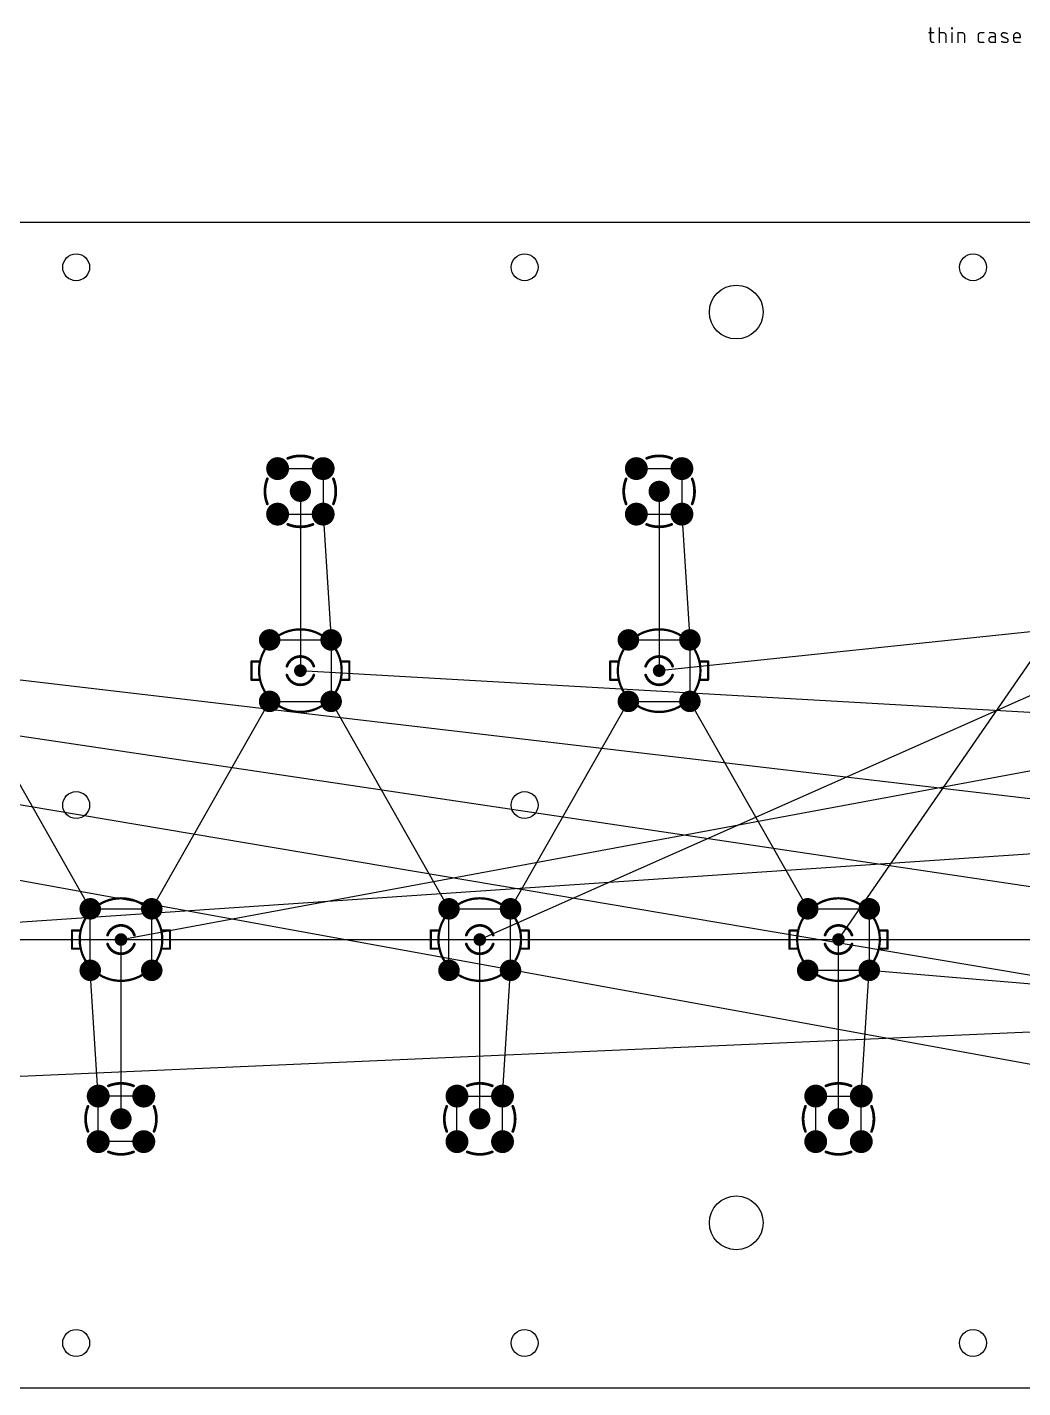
# Model space of a CAD drawing. Extents: x -180 to 275, y -75 to 92.
# Drawn here: x -20.5 to 90.5, y -60 to 91.8 of the extents above; entities that cross this region are included whole.
import ezdxf

# ---------------------------------------------------------------- set-up
doc = ezdxf.new("R2010")
doc.units = 0
for name, color, linetype in [('17', 110, 'CONTINUOUS'), ('19', 53, 'CONTINUOUS'), ('20', 31, 'CONTINUOUS'), ('21', 253, 'CONTINUOUS'), ('23', 53, 'CONTINUOUS'), ('51', 253, 'CONTINUOUS')]:
    doc.layers.add(name, color=color, linetype=linetype)

# ---------------------------------------------------------------- blocks, each defined once
blk = doc.blocks.new('ROUNDP')
at = {"const_width": 0.5}
blk.add_lwpolyline([(0, -0.25, 1), (0, 0.25, 1), (0, -0.25)], format="xyb", dxfattribs=at)

msp = doc.modelspace()

# ---------------------------------------------------------------- linework, layer by layer
at = {"layer": '19'}
for p, q in [((7.46, 42.54), (12.54, 42.54)), ((12.54, 42.54), (12.54, 37.46)), ((47.46, 42.54), (52.54, 42.54)), ((52.54, 42.54), (52.54, 37.46)), ((10, 40), (10, 20)), ((50, 40), (50, 20)), ((7.46, 37.46), (12.54, 37.46)), ((12.54, 37.46), (13.43, 23.43)), ((47.46, 37.46), (52.54, 37.46)), ((52.54, 37.46), (53.43, 23.43)), ((70, -10), (97.5701, 30)), ((50, 20), (97.5701, 25)), ((6.57, 23.43), (13.43, 23.43)), ((13.43, 23.43), (13.43, 16.57)), ((46.57, 23.43), (53.43, 23.43)), ((53.43, 23.43), (53.43, 16.57)), ((-150, 20), (97.5701, -25)), ((-110, 20), (97.5701, -15)), ((-70, 20), (97.5701, -5)), ((-30, 20), (97.5701, 5)), ((10, 20), (97.5701, 15)), ((30, -10), (97.5701, 20)), ((-26.57, 16.57), (-13.43, -6.57)), ((-6.57, -6.57), (6.57, 16.57)), ((6.57, 16.57), (13.43, 16.57)), ((13.43, 16.57), (26.57, -6.57)), ((33.43, -6.57), (46.57, 16.57)), ((46.57, 16.57), (53.43, 16.57)), ((53.43, 16.57), (66.57, -6.57)), ((-10, -10), (97.5701, 10)), ((-50, -10), (97.5701, 0)), ((-13.43, -6.57), (-6.57, -6.57)), ((-13.43, -13.43), (-13.43, -6.57)), ((-6.57, -13.43), (-6.57, -6.57)), ((26.57, -6.57), (33.43, -6.57)), ((26.57, -13.43), (26.57, -6.57)), ((33.43, -13.43), (33.43, -6.57)), ((66.57, -6.57), (73.43, -6.57)), ((73.43, -6.57), (73.43, -13.43)), ((-90, -10), (97.5701, -10)), ((-10, -30), (-10, -10)), ((30, -30), (30, -10)), ((70, -30), (70, -10)), ((-12.54, -27.46), (-13.43, -13.43)), ((32.54, -27.46), (33.43, -13.43)), ((66.57, -13.43), (73.43, -13.43)), ((72.54, -27.46), (73.43, -13.43)), ((73.43, -13.43), (92.4299, -15)), ((-130, -30), (97.5701, -20)), ((-12.54, -32.54), (-12.54, -27.46)), ((-7.46, -27.46), (-12.54, -27.46)), ((27.46, -27.46), (32.54, -27.46)), ((27.46, -32.54), (27.46, -27.46)), ((32.54, -32.54), (32.54, -27.46)), ((67.46, -27.46), (72.54, -27.46)), ((67.46, -32.54), (67.46, -27.46)), ((72.54, -32.54), (72.54, -27.46)), ((-7.46, -32.54), (-12.54, -32.54))]:
    msp.add_line(p, q, dxfattribs=at)
at = {"layer": '20'}
for p, q in [((275, 70), (-180, 70)), ((-180, -60), (275, -60))]:
    msp.add_line(p, q, dxfattribs=at)
for centre, radius in [((-15, 65), 1.5), ((35, 65), 1.5), ((85, 65), 1.5), ((58.6, 60), 3), ((-15, 5), 1.5), ((35, 5), 1.5), ((58.6, -41.6), 3), ((-15, -55), 1.5), ((35, -55), 1.5), ((85, -55), 1.5)]:
    msp.add_circle(centre, radius, dxfattribs=at)
at = {"layer": '21'}
for points, const_width in [([(80.0762, 91.1599), (80.6181, 91.1599)], 0.1524), ([(80.2568, 91.7018), (80.2568, 90.3471)], 0.1524), ([(81.248, 90.0762), (81.248, 91.7018)], 0.1524), ([(81.248, 91.1599), (81.6996, 91.1599)], 0.1524), ([(82.6062, 91.6115), (82.6062, 91.7018)], 0.1524), ([(82.6062, 91.7018), (82.6965, 91.7018)], 0.1524), ([(82.6965, 91.6115), (82.6062, 91.6115)], 0.1524), ([(82.6513, 90.0762), (82.6513, 91.1599)], 0.1524), ([(82.6965, 91.7018), (82.6965, 91.6115)], 0.1524), ([(83.3322, 90.0762), (83.3322, 91.1599)], 0.1524), ([(83.3322, 91.1599), (83.7837, 91.1599)], 0.1524), ([(85.8453, 91.1599), (86.2066, 91.1599)], 0.1524), ([(87.2153, 91.1599), (86.854, 91.1599)], 0.1524), ([(80.5278, 90.0762), (80.6181, 90.0762)], 0.1524), ([(81.9705, 90.889), (81.9705, 90.0762)], 0.1524), ([(84.0547, 90.889), (84.0547, 90.0762)], 0.1524), ([(85.5744, 90.3471), (85.5744, 90.889)], 0.1524), ([(86.2066, 90.0762), (85.8453, 90.0762)], 0.1524), ([(87.4862, 90.7084), (87.0798, 90.7084)], 0.1524), ([(87.0798, 90.0762), (87.4862, 90.0762)], 0.1524), ([(87.4862, 90.0762), (87.4862, 90.889)], 0.1524), ([(88.7649, 90.5278), (88.3133, 90.7084)], 0.1524), ([(89.5326, 90.3471), (89.5326, 90.7987)], 0.1524), ([(90.255, 90.6181), (89.5326, 90.6181)], 0.1524), ([(90.255, 90.0762), (89.8035, 90.0762)], 0.1524), ([(90.255, 90.7987), (90.255, 90.6181)], 0.1524), ([(5.428, 21.016), (4.539, 21.016)], 0.254), ([(4.539, 21.016), (4.539, 18.984)], 0.254), ([(15.461, 21.016), (14.572, 21.016)], 0.254), ([(15.461, 18.984), (15.461, 21.016)], 0.254), ([(45.428, 21.016), (44.539, 21.016)], 0.254), ([(44.539, 21.016), (44.539, 18.984)], 0.254), ([(55.461, 21.016), (54.572, 21.016)], 0.254), ([(55.461, 18.984), (55.461, 21.016)], 0.254), ([(4.539, 18.984), (5.428, 18.984)], 0.254), ([(14.572, 18.984), (15.461, 18.984)], 0.254), ([(44.539, 18.984), (45.428, 18.984)], 0.254), ([(54.572, 18.984), (55.461, 18.984)], 0.254), ([(-14.572, -8.984), (-15.461, -8.984)], 0.254), ([(-15.461, -8.984), (-15.461, -11.016)], 0.254), ([(-4.539, -8.984), (-5.428, -8.984)], 0.254), ([(-4.539, -11.016), (-4.539, -8.984)], 0.254), ([(25.428, -8.984), (24.539, -8.984)], 0.254), ([(24.539, -8.984), (24.539, -11.016)], 0.254), ([(35.461, -8.984), (34.572, -8.984)], 0.254), ([(35.461, -11.016), (35.461, -8.984)], 0.254), ([(65.428, -8.984), (64.539, -8.984)], 0.254), ([(64.539, -8.984), (64.539, -11.016)], 0.254), ([(75.461, -8.984), (74.572, -8.984)], 0.254), ([(75.461, -11.016), (75.461, -8.984)], 0.254), ([(-15.461, -11.016), (-14.572, -11.016)], 0.254), ([(-5.428, -11.016), (-4.539, -11.016)], 0.254), ([(24.539, -11.016), (25.428, -11.016)], 0.254), ([(34.572, -11.016), (35.461, -11.016)], 0.254), ([(64.539, -11.016), (65.428, -11.016)], 0.254), ([(74.572, -11.016), (75.461, -11.016)], 0.254)]:
    msp.add_lwpolyline(points, dxfattribs=dict(at, const_width=const_width))
for points, const_width in [([(80.0762, 91.198, 1), (80.0762, 91.1218)], 0.0762), ([(80.2949, 91.7018, 1), (80.2187, 91.7018)], 0.0762), ([(80.6181, 91.1218, 1), (80.6181, 91.198)], 0.0762), ([(81.2861, 91.7018, 1), (81.2099, 91.7018)], 0.0762), ([(81.248, 91.198, 1), (81.248, 91.1218)], 0.0762), ([(81.9705, 90.889, 0.4142), (81.6996, 91.1599)], 0.1524), ([(81.6996, 91.198, 1), (81.6996, 91.1218)], 0.0762), ([(81.6996, 91.1218, 1), (81.6996, 91.198)], 0.0762), ([(82.6443, 91.7018, 1), (82.5681, 91.7018)], 0.0762), ([(82.6062, 91.7399, 1), (82.6062, 91.6637)], 0.0762), ([(82.6062, 91.6496, 1), (82.6062, 91.5734)], 0.0762), ([(82.5681, 91.6115, 1), (82.6443, 91.6115)], 0.0762), ([(82.6894, 91.1599, 1), (82.6132, 91.1599)], 0.0762), ([(82.7346, 91.7018, 1), (82.6584, 91.7018)], 0.0762), ([(82.6584, 91.6115, 1), (82.7346, 91.6115)], 0.0762), ([(82.6965, 91.6637, 1), (82.6965, 91.7399)], 0.0762), ([(82.6965, 91.5734, 1), (82.6965, 91.6496)], 0.0762), ([(83.3703, 91.1599, 1), (83.2941, 91.1599)], 0.0762), ([(83.3322, 91.198, 1), (83.3322, 91.1218)], 0.0762), ([(84.0547, 90.889, 0.4142), (83.7837, 91.1599)], 0.1524), ([(83.7837, 91.198, 1), (83.7837, 91.1218)], 0.0762), ([(83.7837, 91.1218, 1), (83.7837, 91.198)], 0.0762), ([(85.8453, 91.1599, 0.4142), (85.5744, 90.889)], 0.1524), ([(85.8453, 91.198, 1), (85.8453, 91.1218)], 0.0762), ([(85.8453, 91.1218, 1), (85.8453, 91.198)], 0.0762), ([(86.2066, 91.1218, 1), (86.2066, 91.198)], 0.0762), ([(86.854, 91.198, 1), (86.854, 91.1218)], 0.0762), ([(87.4862, 90.889, 0.4142), (87.2153, 91.1599)], 0.1524), ([(87.2153, 91.198, 1), (87.2153, 91.1218)], 0.0762), ([(87.2153, 91.1218, 1), (87.2153, 91.198)], 0.0762), ([(88.4036, 91.1599, 0.8318), (88.3133, 90.7084)], 0.1524), ([(88.81, 91.0696, 0.1025), (88.4036, 91.1599)], 0.1524), ([(88.4042, 91.198, 1), (88.4031, 91.1218)], 0.0762), ([(88.4031, 91.1218, 1), (88.4042, 91.198)], 0.0762), ([(88.7944, 91.0349, 1), (88.8257, 91.1044)], 0.0762), ([(90.255, 90.7987, 1), (89.5326, 90.7987)], 0.1524), ([(80.2568, 90.3471, 0.4142), (80.5278, 90.0762)], 0.1524), ([(80.2949, 90.3471, 1), (80.2187, 90.3471)], 0.0762), ([(80.2187, 90.3471, 1), (80.2949, 90.3471)], 0.0762), ([(80.5278, 90.1143, 1), (80.5278, 90.0381)], 0.0762), ([(80.5278, 90.0381, 1), (80.5278, 90.1143)], 0.0762), ([(80.6181, 90.0381, 1), (80.6181, 90.1143)], 0.0762), ([(81.2099, 90.0762, 1), (81.2861, 90.0762)], 0.0762), ([(82.0086, 90.889, 1), (81.9324, 90.889)], 0.0762), ([(81.9324, 90.889, 1), (82.0086, 90.889)], 0.0762), ([(81.9324, 90.0762, 1), (82.0086, 90.0762)], 0.0762), ([(82.6132, 90.0762, 1), (82.6894, 90.0762)], 0.0762), ([(83.2941, 90.0762, 1), (83.3703, 90.0762)], 0.0762), ([(84.0928, 90.889, 1), (84.0166, 90.889)], 0.0762), ([(84.0166, 90.889, 1), (84.0928, 90.889)], 0.0762), ([(84.0166, 90.0762, 1), (84.0928, 90.0762)], 0.0762), ([(85.6125, 90.889, 1), (85.5363, 90.889)], 0.0762), ([(85.5363, 90.889, 1), (85.6125, 90.889)], 0.0762), ([(85.5744, 90.3471, 0.4142), (85.8453, 90.0762)], 0.1524), ([(85.6125, 90.3471, 1), (85.5363, 90.3471)], 0.0762), ([(85.5363, 90.3471, 1), (85.6125, 90.3471)], 0.0762), ([(85.8453, 90.1143, 1), (85.8453, 90.0381)], 0.0762), ([(85.8453, 90.0381, 1), (85.8453, 90.1143)], 0.0762), ([(86.2066, 90.0381, 1), (86.2066, 90.1143)], 0.0762), ([(87.0798, 90.7084, 1), (87.0798, 90.0762)], 0.1524), ([(87.0798, 90.7465, 1), (87.0798, 90.6703)], 0.0762), ([(87.0798, 90.1143, 1), (87.0798, 90.0381)], 0.0762), ([(87.0798, 90.6703, 1), (87.0798, 90.7465)], 0.0762), ([(87.0798, 90.0381, 1), (87.0798, 90.1143)], 0.0762), ([(87.5243, 90.889, 1), (87.4481, 90.889)], 0.0762), ([(87.4481, 90.889, 1), (87.5243, 90.889)], 0.0762), ([(87.4481, 90.0762, 1), (87.5243, 90.0762)], 0.0762), ([(87.4862, 90.6703, 1), (87.4862, 90.7465)], 0.0762), ([(87.4862, 90.0381, 1), (87.4862, 90.1143)], 0.0762), ([(88.1907, 90.2024, 1), (88.1649, 90.1307)], 0.0762), ([(88.1778, 90.1665, 0.083), (88.6746, 90.0762)], 0.1524), ([(88.3275, 90.7437, 1), (88.2992, 90.673)], 0.0762), ([(88.2992, 90.673, 1), (88.3275, 90.7438)], 0.0762), ([(88.6751, 90.1143, 1), (88.674, 90.0381)], 0.0762), ([(88.6746, 90.0762, 0.8318), (88.7649, 90.5278)], 0.1524), ([(88.674, 90.0381, 1), (88.6751, 90.1143)], 0.0762), ([(88.779, 90.5631, 1), (88.7507, 90.4924)], 0.0762), ([(88.7507, 90.4924, 1), (88.779, 90.5631)], 0.0762), ([(89.5707, 90.7987, 1), (89.4945, 90.7987)], 0.0762), ([(89.4945, 90.7987, 1), (89.5707, 90.7987)], 0.0762), ([(89.5326, 90.6562, 1), (89.5326, 90.58)], 0.0762), ([(89.5326, 90.3471, 0.4142), (89.8035, 90.0762)], 0.1524), ([(89.5707, 90.3471, 1), (89.4945, 90.3471)], 0.0762), ([(89.4945, 90.3471, 1), (89.5707, 90.3471)], 0.0762), ([(89.8035, 90.1143, 1), (89.8035, 90.0381)], 0.0762), ([(89.8035, 90.0381, 1), (89.8035, 90.1143)], 0.0762), ([(90.2931, 90.7987, 1), (90.2169, 90.7987)], 0.0762), ([(90.2169, 90.7987, 1), (90.2931, 90.7987)], 0.0762), ([(90.2169, 90.6181, 1), (90.2931, 90.6181)], 0.0762), ([(90.255, 90.58, 1), (90.255, 90.6562)], 0.0762), ([(90.255, 90.0381, 1), (90.255, 90.1143)], 0.0762), ([(11.397, 43.683, 0.1987), (8.603, 43.683)], 0.3048), ([(51.397, 43.683, 0.1987), (48.603, 43.683)], 0.3048), ([(8.5739, 43.7534, 1), (8.6321, 43.6126)], 0.1524), ([(11.3679, 43.6126, 1), (11.4261, 43.7534)], 0.1524), ([(48.5739, 43.7534, 1), (48.6321, 43.6126)], 0.1524), ([(51.3679, 43.6126, 1), (51.4261, 43.7534)], 0.1524), ([(6.317, 41.397, 0.191), (6.317, 38.603)], 0.3048), ([(6.3878, 41.3689, 1), (6.2462, 41.4251)], 0.1524), ([(13.683, 38.603, 0.191), (13.683, 41.397)], 0.3048), ([(13.7538, 41.4251, 1), (13.6122, 41.3689)], 0.1524), ([(46.317, 41.397, 0.191), (46.317, 38.603)], 0.3048), ([(46.3878, 41.3689, 1), (46.2462, 41.4251)], 0.1524), ([(53.683, 38.603, 0.191), (53.683, 41.397)], 0.3048), ([(53.7538, 41.4251, 1), (53.6122, 41.3689)], 0.1524), ([(6.2462, 38.5749, 1), (6.3878, 38.6311)], 0.1524), ([(13.6122, 38.6311, 1), (13.7538, 38.5749)], 0.1524), ([(46.2462, 38.5749, 1), (46.3878, 38.6311)], 0.1524), ([(53.6122, 38.6311, 1), (53.7538, 38.5749)], 0.1524), ([(8.603, 36.317, 0.1987), (11.397, 36.317)], 0.3048), ([(8.6321, 36.3874, 1), (8.5739, 36.2466)], 0.1524), ([(11.4261, 36.2466, 1), (11.3679, 36.3874)], 0.1524), ([(48.603, 36.317, 0.1987), (51.397, 36.317)], 0.3048), ([(48.6321, 36.3874, 1), (48.5739, 36.2466)], 0.1524), ([(51.4261, 36.2466, 1), (51.3679, 36.3874)], 0.1524), ([(12.1, 24.1, 0.2412), (7.9, 24.1)], 0.254), ([(52.1, 24.1, 0.2412), (47.9, 24.1)], 0.254), ([(7.8711, 24.1565, 1), (7.9289, 24.0435)], 0.127), ([(12.0711, 24.0435, 1), (12.1289, 24.1565)], 0.127), ([(47.8711, 24.1565, 1), (47.9289, 24.0435)], 0.127), ([(52.0711, 24.0435, 1), (52.1289, 24.1565)], 0.127), ([(5.9, 22.1, 0.2412), (5.9, 17.9)], 0.254), ([(5.9565, 22.0711, 1), (5.8435, 22.1289)], 0.127), ([(11.5, 20.5, 0.7208), (8.5, 20.5)], 0.3048), ([(14.1, 17.9, 0.2412), (14.1, 22.1)], 0.254), ([(14.1565, 22.1289, 1), (14.0435, 22.0711)], 0.127), ([(45.9, 22.1, 0.2412), (45.9, 17.9)], 0.254), ([(45.9565, 22.0711, 1), (45.8435, 22.1289)], 0.127), ([(51.5, 20.5, 0.7208), (48.5, 20.5)], 0.3048), ([(54.1, 17.9, 0.2412), (54.1, 22.1)], 0.254), ([(54.1565, 22.1289, 1), (54.0435, 22.0711)], 0.127), ([(4.539, 21.0795, 1), (4.539, 20.9525)], 0.127), ([(4.6025, 21.016, 1), (4.4755, 21.016)], 0.127), ([(5.428, 20.9525, 1), (5.428, 21.0795)], 0.127), ([(8.4277, 20.5241, 1), (8.5723, 20.4759)], 0.1524), ([(11.4277, 20.4759, 1), (11.5723, 20.5241)], 0.1524), ([(14.572, 21.0795, 1), (14.572, 20.9525)], 0.127), ([(15.5245, 21.016, 1), (15.3975, 21.016)], 0.127), ([(15.461, 20.9525, 1), (15.461, 21.0795)], 0.127), ([(44.539, 21.0795, 1), (44.539, 20.9525)], 0.127), ([(44.6025, 21.016, 1), (44.4755, 21.016)], 0.127), ([(45.428, 20.9525, 1), (45.428, 21.0795)], 0.127), ([(48.4277, 20.5241, 1), (48.5723, 20.4759)], 0.1524), ([(51.4277, 20.4759, 1), (51.5723, 20.5241)], 0.1524), ([(54.572, 21.0795, 1), (54.572, 20.9525)], 0.127), ([(55.5245, 21.016, 1), (55.3975, 21.016)], 0.127), ([(55.461, 20.9525, 1), (55.461, 21.0795)], 0.127), ([(4.539, 19.0475, 1), (4.539, 18.9205)], 0.127), ([(4.4755, 18.984, 1), (4.6025, 18.984)], 0.127), ([(5.428, 18.9205, 1), (5.428, 19.0475)], 0.127), ([(8.5, 19.5, 0.7208), (11.5, 19.5)], 0.3048), ([(8.5723, 19.5241, 1), (8.4277, 19.4759)], 0.1524), ([(11.5723, 19.4759, 1), (11.4277, 19.5241)], 0.1524), ([(14.572, 19.0475, 1), (14.572, 18.9205)], 0.127), ([(15.3975, 18.984, 1), (15.5245, 18.984)], 0.127), ([(15.461, 18.9205, 1), (15.461, 19.0475)], 0.127), ([(44.539, 19.0475, 1), (44.539, 18.9205)], 0.127), ([(44.4755, 18.984, 1), (44.6025, 18.984)], 0.127), ([(45.428, 18.9205, 1), (45.428, 19.0475)], 0.127), ([(48.5, 19.5, 0.7208), (51.5, 19.5)], 0.3048), ([(48.5723, 19.5241, 1), (48.4277, 19.4759)], 0.1524), ([(51.5723, 19.4759, 1), (51.4277, 19.5241)], 0.1524), ([(54.572, 19.0475, 1), (54.572, 18.9205)], 0.127), ([(55.3975, 18.984, 1), (55.5245, 18.984)], 0.127), ([(55.461, 18.9205, 1), (55.461, 19.0475)], 0.127), ([(5.8435, 17.8711, 1), (5.9565, 17.9289)], 0.127), ([(14.0435, 17.9289, 1), (14.1565, 17.8711)], 0.127), ([(45.8435, 17.8711, 1), (45.9565, 17.9289)], 0.127), ([(54.0435, 17.9289, 1), (54.1565, 17.8711)], 0.127), ([(7.9, 15.9, 0.2412), (12.1, 15.9)], 0.254), ([(7.9289, 15.9565, 1), (7.8711, 15.8435)], 0.127), ([(12.1289, 15.8435, 1), (12.0711, 15.9565)], 0.127), ([(47.9, 15.9, 0.2412), (52.1, 15.9)], 0.254), ([(47.9289, 15.9565, 1), (47.8711, 15.8435)], 0.127), ([(52.1289, 15.8435, 1), (52.0711, 15.9565)], 0.127), ([(-7.9, -5.9, 0.2412), (-12.1, -5.9)], 0.254), ([(-12.1289, -5.8435, 1), (-12.0711, -5.9565)], 0.127), ([(-7.9289, -5.9565, 1), (-7.8711, -5.8435)], 0.127), ([(32.1, -5.9, 0.2412), (27.9, -5.9)], 0.254), ([(27.8711, -5.8435, 1), (27.9289, -5.9565)], 0.127), ([(32.0711, -5.9565, 1), (32.1289, -5.8435)], 0.127), ([(72.1, -5.9, 0.2412), (67.9, -5.9)], 0.254), ([(67.8711, -5.8435, 1), (67.9289, -5.9565)], 0.127), ([(72.0711, -5.9565, 1), (72.1289, -5.8435)], 0.127), ([(-15.461, -8.9205, 1), (-15.461, -9.0475)], 0.127), ([(-15.3975, -8.984, 1), (-15.5245, -8.984)], 0.127), ([(-14.1, -7.9, 0.2412), (-14.1, -12.1)], 0.254), ([(-14.572, -9.0475, 1), (-14.572, -8.9205)], 0.127), ([(-14.0435, -7.9289, 1), (-14.1565, -7.8711)], 0.127), ([(-8.5, -9.5, 0.7208), (-11.5, -9.5)], 0.3048), ([(-5.9, -12.1, 0.2412), (-5.9, -7.9)], 0.254), ([(-5.8435, -7.8711, 1), (-5.9565, -7.9289)], 0.127), ([(-5.428, -8.9205, 1), (-5.428, -9.0475)], 0.127), ([(-4.4755, -8.984, 1), (-4.6025, -8.984)], 0.127), ([(-4.539, -9.0475, 1), (-4.539, -8.9205)], 0.127), ([(24.539, -8.9205, 1), (24.539, -9.0475)], 0.127), ([(24.6025, -8.984, 1), (24.4755, -8.984)], 0.127), ([(25.9, -7.9, 0.2412), (25.9, -12.1)], 0.254), ([(25.428, -9.0475, 1), (25.428, -8.9205)], 0.127), ([(25.9565, -7.9289, 1), (25.8435, -7.8711)], 0.127), ([(31.5, -9.5, 0.7208), (28.5, -9.5)], 0.3048), ([(34.1, -12.1, 0.2412), (34.1, -7.9)], 0.254), ([(34.1565, -7.8711, 1), (34.0435, -7.9289)], 0.127), ([(34.572, -8.9205, 1), (34.572, -9.0475)], 0.127), ([(35.5245, -8.984, 1), (35.3975, -8.984)], 0.127), ([(35.461, -9.0475, 1), (35.461, -8.9205)], 0.127), ([(64.539, -8.9205, 1), (64.539, -9.0475)], 0.127), ([(64.6025, -8.984, 1), (64.4755, -8.984)], 0.127), ([(65.9, -7.9, 0.2412), (65.9, -12.1)], 0.254), ([(65.428, -9.0475, 1), (65.428, -8.9205)], 0.127), ([(65.9565, -7.9289, 1), (65.8435, -7.8711)], 0.127), ([(71.5, -9.5, 0.7208), (68.5, -9.5)], 0.3048), ([(74.1, -12.1, 0.2412), (74.1, -7.9)], 0.254), ([(74.1565, -7.8711, 1), (74.0435, -7.9289)], 0.127), ([(74.572, -8.9205, 1), (74.572, -9.0475)], 0.127), ([(75.5245, -8.984, 1), (75.3975, -8.984)], 0.127), ([(75.461, -9.0475, 1), (75.461, -8.9205)], 0.127), ([(-11.5723, -9.4759, 1), (-11.4277, -9.5241)], 0.1524), ([(-11.5, -10.5, 0.7208), (-8.5, -10.5)], 0.3048), ([(-11.4277, -10.4759, 1), (-11.5723, -10.5241)], 0.1524), ([(-8.5723, -9.5241, 1), (-8.4277, -9.4759)], 0.1524), ([(-8.4277, -10.5241, 1), (-8.5723, -10.4759)], 0.1524), ([(28.4277, -9.4759, 1), (28.5723, -9.5241)], 0.1524), ([(28.5, -10.5, 0.7208), (31.5, -10.5)], 0.3048), ([(28.5723, -10.4759, 1), (28.4277, -10.5241)], 0.1524), ([(31.4277, -9.5241, 1), (31.5723, -9.4759)], 0.1524), ([(31.5723, -10.5241, 1), (31.4277, -10.4759)], 0.1524), ([(68.4277, -9.4759, 1), (68.5723, -9.5241)], 0.1524), ([(68.5, -10.5, 0.7208), (71.5, -10.5)], 0.3048), ([(68.5723, -10.4759, 1), (68.4277, -10.5241)], 0.1524), ([(71.4277, -9.5241, 1), (71.5723, -9.4759)], 0.1524), ([(71.5723, -10.5241, 1), (71.4277, -10.4759)], 0.1524), ([(-15.461, -10.9525, 1), (-15.461, -11.0795)], 0.127), ([(-15.5245, -11.016, 1), (-15.3975, -11.016)], 0.127), ([(-14.572, -11.0795, 1), (-14.572, -10.9525)], 0.127), ([(-14.1565, -12.1289, 1), (-14.0435, -12.0711)], 0.127), ([(-5.9565, -12.0711, 1), (-5.8435, -12.1289)], 0.127), ([(-5.428, -10.9525, 1), (-5.428, -11.0795)], 0.127), ([(-4.6025, -11.016, 1), (-4.4755, -11.016)], 0.127), ([(-4.539, -11.0795, 1), (-4.539, -10.9525)], 0.127), ([(24.539, -10.9525, 1), (24.539, -11.0795)], 0.127), ([(24.4755, -11.016, 1), (24.6025, -11.016)], 0.127), ([(25.428, -11.0795, 1), (25.428, -10.9525)], 0.127), ([(25.8435, -12.1289, 1), (25.9565, -12.0711)], 0.127), ([(34.0435, -12.0711, 1), (34.1565, -12.1289)], 0.127), ([(34.572, -10.9525, 1), (34.572, -11.0795)], 0.127), ([(35.3975, -11.016, 1), (35.5245, -11.016)], 0.127), ([(35.461, -11.0795, 1), (35.461, -10.9525)], 0.127), ([(64.539, -10.9525, 1), (64.539, -11.0795)], 0.127), ([(64.4755, -11.016, 1), (64.6025, -11.016)], 0.127), ([(65.428, -11.0795, 1), (65.428, -10.9525)], 0.127), ([(65.8435, -12.1289, 1), (65.9565, -12.0711)], 0.127), ([(74.0435, -12.0711, 1), (74.1565, -12.1289)], 0.127), ([(74.572, -10.9525, 1), (74.572, -11.0795)], 0.127), ([(75.3975, -11.016, 1), (75.5245, -11.016)], 0.127), ([(75.461, -11.0795, 1), (75.461, -10.9525)], 0.127), ([(-12.1, -14.1, 0.2412), (-7.9, -14.1)], 0.254), ([(-12.0711, -14.0435, 1), (-12.1289, -14.1565)], 0.127), ([(-7.8711, -14.1565, 1), (-7.9289, -14.0435)], 0.127), ([(27.9, -14.1, 0.2412), (32.1, -14.1)], 0.254), ([(27.9289, -14.0435, 1), (27.8711, -14.1565)], 0.127), ([(32.1289, -14.1565, 1), (32.0711, -14.0435)], 0.127), ([(67.9, -14.1, 0.2412), (72.1, -14.1)], 0.254), ([(67.9289, -14.0435, 1), (67.8711, -14.1565)], 0.127), ([(72.1289, -14.1565, 1), (72.0711, -14.0435)], 0.127), ([(-8.603, -26.317, 0.1987), (-11.397, -26.317)], 0.3048), ([(-11.4261, -26.2466, 1), (-11.3679, -26.3874)], 0.1524), ([(-8.6321, -26.3874, 1), (-8.5739, -26.2466)], 0.1524), ([(31.397, -26.317, 0.1987), (28.603, -26.317)], 0.3048), ([(28.5739, -26.2466, 1), (28.6321, -26.3874)], 0.1524), ([(31.3679, -26.3874, 1), (31.4261, -26.2466)], 0.1524), ([(71.397, -26.317, 0.1987), (68.603, -26.317)], 0.3048), ([(68.5739, -26.2466, 1), (68.6321, -26.3874)], 0.1524), ([(71.3679, -26.3874, 1), (71.4261, -26.2466)], 0.1524), ([(-13.683, -28.603, 0.191), (-13.683, -31.397)], 0.3048), ([(-13.6122, -28.6311, 1), (-13.7538, -28.5749)], 0.1524), ([(-6.317, -31.397, 0.191), (-6.317, -28.603)], 0.3048), ([(-6.2462, -28.5749, 1), (-6.3878, -28.6311)], 0.1524), ([(26.317, -28.603, 0.191), (26.317, -31.397)], 0.3048), ([(26.3878, -28.6311, 1), (26.2462, -28.5749)], 0.1524), ([(33.683, -31.397, 0.191), (33.683, -28.603)], 0.3048), ([(33.7538, -28.5749, 1), (33.6122, -28.6311)], 0.1524), ([(66.317, -28.603, 0.191), (66.317, -31.397)], 0.3048), ([(66.3878, -28.6311, 1), (66.2462, -28.5749)], 0.1524), ([(73.683, -31.397, 0.191), (73.683, -28.603)], 0.3048), ([(73.7538, -28.5749, 1), (73.6122, -28.6311)], 0.1524), ([(-13.7538, -31.4251, 1), (-13.6122, -31.3689)], 0.1524), ([(-6.3878, -31.3689, 1), (-6.2462, -31.4251)], 0.1524), ([(26.2462, -31.4251, 1), (26.3878, -31.3689)], 0.1524), ([(33.6122, -31.3689, 1), (33.7538, -31.4251)], 0.1524), ([(66.2462, -31.4251, 1), (66.3878, -31.3689)], 0.1524), ([(73.6122, -31.3689, 1), (73.7538, -31.4251)], 0.1524), ([(-11.397, -33.683, 0.1987), (-8.603, -33.683)], 0.3048), ([(-11.3679, -33.6126, 1), (-11.4261, -33.7534)], 0.1524), ([(-8.5739, -33.7534, 1), (-8.6321, -33.6126)], 0.1524), ([(28.603, -33.683, 0.1987), (31.397, -33.683)], 0.3048), ([(28.6321, -33.6126, 1), (28.5739, -33.7534)], 0.1524), ([(31.4261, -33.7534, 1), (31.3679, -33.6126)], 0.1524), ([(68.603, -33.683, 0.1987), (71.397, -33.683)], 0.3048), ([(68.6321, -33.6126, 1), (68.5739, -33.7534)], 0.1524), ([(71.4261, -33.7534, 1), (71.3679, -33.6126)], 0.1524)]:
    msp.add_lwpolyline(points, format="xyb", dxfattribs=dict(at, const_width=const_width))
at = {"layer": '23'}
for p in [(10, 40), (50, 40), (10, 20), (50, 20), (-10, -10), (30, -10), (70, -10), (-10, -30), (30, -30), (70, -30)]:
    msp.add_point(p, dxfattribs=at)
at = {"layer": '51'}
for points, const_width in [([(7.9, 24.1, 0.1573), (5.9, 22.1)], 0.254), ([(7.9289, 24.0435, 1), (7.8711, 24.1565)], 0.127), ([(14.1, 22.1, 0.1573), (12.1, 24.1)], 0.254), ([(12.1289, 24.1565, 1), (12.0711, 24.0435)], 0.127), ([(47.9, 24.1, 0.1573), (45.9, 22.1)], 0.254), ([(47.9289, 24.0435, 1), (47.8711, 24.1565)], 0.127), ([(54.1, 22.1, 0.1573), (52.1, 24.1)], 0.254), ([(52.1289, 24.1565, 1), (52.0711, 24.0435)], 0.127), ([(5.8435, 22.1289, 1), (5.9565, 22.0711)], 0.127), ([(14.0435, 22.0711, 1), (14.1565, 22.1289)], 0.127), ([(45.8435, 22.1289, 1), (45.9565, 22.0711)], 0.127), ([(54.0435, 22.0711, 1), (54.1565, 22.1289)], 0.127), ([(5.9, 17.9, 0.1573), (7.9, 15.9)], 0.254), ([(5.9565, 17.9289, 1), (5.8435, 17.8711)], 0.127), ([(12.1, 15.9, 0.1573), (14.1, 17.9)], 0.254), ([(14.1565, 17.8711, 1), (14.0435, 17.9289)], 0.127), ([(45.9, 17.9, 0.1573), (47.9, 15.9)], 0.254), ([(45.9565, 17.9289, 1), (45.8435, 17.8711)], 0.127), ([(52.1, 15.9, 0.1573), (54.1, 17.9)], 0.254), ([(54.1565, 17.8711, 1), (54.0435, 17.9289)], 0.127), ([(7.8711, 15.8435, 1), (7.9289, 15.9565)], 0.127), ([(12.0711, 15.9565, 1), (12.1289, 15.8435)], 0.127), ([(47.8711, 15.8435, 1), (47.9289, 15.9565)], 0.127), ([(52.0711, 15.9565, 1), (52.1289, 15.8435)], 0.127), ([(-12.1, -5.9, 0.1573), (-14.1, -7.9)], 0.254), ([(-12.0711, -5.9565, 1), (-12.1289, -5.8435)], 0.127), ([(-5.9, -7.9, 0.1573), (-7.9, -5.9)], 0.254), ([(-7.8711, -5.8435, 1), (-7.9289, -5.9565)], 0.127), ([(27.9, -5.9, 0.1573), (25.9, -7.9)], 0.254), ([(27.9289, -5.9565, 1), (27.8711, -5.8435)], 0.127), ([(34.1, -7.9, 0.1573), (32.1, -5.9)], 0.254), ([(32.1289, -5.8435, 1), (32.0711, -5.9565)], 0.127), ([(67.9, -5.9, 0.1573), (65.9, -7.9)], 0.254), ([(67.9289, -5.9565, 1), (67.8711, -5.8435)], 0.127), ([(74.1, -7.9, 0.1573), (72.1, -5.9)], 0.254), ([(72.1289, -5.8435, 1), (72.0711, -5.9565)], 0.127), ([(-14.1565, -7.8711, 1), (-14.0435, -7.9289)], 0.127), ([(-5.9565, -7.9289, 1), (-5.8435, -7.8711)], 0.127), ([(25.8435, -7.8711, 1), (25.9565, -7.9289)], 0.127), ([(34.0435, -7.9289, 1), (34.1565, -7.8711)], 0.127), ([(65.8435, -7.8711, 1), (65.9565, -7.9289)], 0.127), ([(74.0435, -7.9289, 1), (74.1565, -7.8711)], 0.127), ([(-14.1, -12.1, 0.1573), (-12.1, -14.1)], 0.254), ([(-14.0435, -12.0711, 1), (-14.1565, -12.1289)], 0.127), ([(-7.9, -14.1, 0.1573), (-5.9, -12.1)], 0.254), ([(-5.8435, -12.1289, 1), (-5.9565, -12.0711)], 0.127), ([(25.9, -12.1, 0.1573), (27.9, -14.1)], 0.254), ([(25.9565, -12.0711, 1), (25.8435, -12.1289)], 0.127), ([(32.1, -14.1, 0.1573), (34.1, -12.1)], 0.254), ([(34.1565, -12.1289, 1), (34.0435, -12.0711)], 0.127), ([(65.9, -12.1, 0.1573), (67.9, -14.1)], 0.254), ([(65.9565, -12.0711, 1), (65.8435, -12.1289)], 0.127), ([(72.1, -14.1, 0.1573), (74.1, -12.1)], 0.254), ([(74.1565, -12.1289, 1), (74.0435, -12.0711)], 0.127), ([(-12.1289, -14.1565, 1), (-12.0711, -14.0435)], 0.127), ([(-7.9289, -14.0435, 1), (-7.8711, -14.1565)], 0.127), ([(27.8711, -14.1565, 1), (27.9289, -14.0435)], 0.127), ([(32.0711, -14.0435, 1), (32.1289, -14.1565)], 0.127), ([(67.8711, -14.1565, 1), (67.9289, -14.0435)], 0.127), ([(72.0711, -14.0435, 1), (72.1289, -14.1565)], 0.127)]:
    msp.add_lwpolyline(points, format="xyb", dxfattribs=dict(at, const_width=const_width))

# ---------------------------------------------------------------- block references
at = {"layer": '17'}
for p, xscale, yscale in [((7.46, 42.54), 2.5527, 2.5527), ((7.46, 42.54), 2.5527, 2.5527), ((12.54, 42.54), 2.5527, 2.5527), ((12.54, 42.54), 2.5527, 2.5527), ((47.46, 42.54), 2.5527, 2.5527), ((47.46, 42.54), 2.5527, 2.5527), ((52.54, 42.54), 2.5527, 2.5527), ((52.54, 42.54), 2.5527, 2.5527), ((10, 40), 2.3622, 2.3622), ((10, 40), 2.3622, 2.3622), ((50, 40), 2.3622, 2.3622), ((50, 40), 2.3622, 2.3622), ((7.46, 37.46), 2.5527, 2.5527), ((7.46, 37.46), 2.5527, 2.5527), ((12.54, 37.46), 2.5527, 2.5527), ((12.54, 37.46), 2.5527, 2.5527), ((47.46, 37.46), 2.5527, 2.5527), ((47.46, 37.46), 2.5527, 2.5527), ((52.54, 37.46), 2.5527, 2.5527), ((52.54, 37.46), 2.5527, 2.5527), ((6.57, 23.43), 2.4, 2.4), ((6.57, 23.43), 2.4, 2.4), ((13.43, 23.43), 2.4, 2.4), ((13.43, 23.43), 2.4, 2.4), ((46.57, 23.43), 2.4, 2.4), ((46.57, 23.43), 2.4, 2.4), ((53.43, 23.43), 2.4, 2.4), ((53.43, 23.43), 2.4, 2.4), ((10, 20), 1.408, 1.408), ((10, 20), 1.408, 1.408), ((50, 20), 1.408, 1.408), ((50, 20), 1.408, 1.408), ((6.57, 16.57), 2.4, 2.4), ((6.57, 16.57), 2.4, 2.4), ((13.43, 16.57), 2.4, 2.4), ((13.43, 16.57), 2.4, 2.4), ((46.57, 16.57), 2.4, 2.4), ((46.57, 16.57), 2.4, 2.4), ((53.43, 16.57), 2.4, 2.4), ((53.43, 16.57), 2.4, 2.4), ((-13.43, -6.57), 2.4, 2.4), ((-13.43, -6.57), 2.4, 2.4), ((-6.57, -6.57), 2.4, 2.4), ((-6.57, -6.57), 2.4, 2.4), ((26.57, -6.57), 2.4, 2.4), ((26.57, -6.57), 2.4, 2.4), ((33.43, -6.57), 2.4, 2.4), ((33.43, -6.57), 2.4, 2.4), ((66.57, -6.57), 2.4, 2.4), ((66.57, -6.57), 2.4, 2.4), ((73.43, -6.57), 2.4, 2.4), ((73.43, -6.57), 2.4, 2.4), ((-10, -10), 1.408, 1.408), ((-10, -10), 1.408, 1.408), ((30, -10), 1.408, 1.408), ((30, -10), 1.408, 1.408), ((70, -10), 1.408, 1.408), ((70, -10), 1.408, 1.408), ((-13.43, -13.43), 2.4, 2.4), ((-13.43, -13.43), 2.4, 2.4), ((-6.57, -13.43), 2.4, 2.4), ((-6.57, -13.43), 2.4, 2.4), ((26.57, -13.43), 2.4, 2.4), ((26.57, -13.43), 2.4, 2.4), ((33.43, -13.43), 2.4, 2.4), ((33.43, -13.43), 2.4, 2.4), ((66.57, -13.43), 2.4, 2.4), ((66.57, -13.43), 2.4, 2.4), ((73.43, -13.43), 2.4, 2.4), ((73.43, -13.43), 2.4, 2.4), ((-12.54, -27.46), 2.5527, 2.5527), ((-12.54, -27.46), 2.5527, 2.5527), ((-7.46, -27.46), 2.5527, 2.5527), ((-7.46, -27.46), 2.5527, 2.5527), ((27.46, -27.46), 2.5527, 2.5527), ((27.46, -27.46), 2.5527, 2.5527), ((32.54, -27.46), 2.5527, 2.5527), ((32.54, -27.46), 2.5527, 2.5527), ((67.46, -27.46), 2.5527, 2.5527), ((67.46, -27.46), 2.5527, 2.5527), ((72.54, -27.46), 2.5527, 2.5527), ((72.54, -27.46), 2.5527, 2.5527), ((-10, -30), 2.3622, 2.3622), ((-10, -30), 2.3622, 2.3622), ((30, -30), 2.3622, 2.3622), ((30, -30), 2.3622, 2.3622), ((70, -30), 2.3622, 2.3622), ((70, -30), 2.3622, 2.3622), ((-12.54, -32.54), 2.5527, 2.5527), ((-12.54, -32.54), 2.5527, 2.5527), ((-7.46, -32.54), 2.5527, 2.5527), ((-7.46, -32.54), 2.5527, 2.5527), ((27.46, -32.54), 2.5527, 2.5527), ((27.46, -32.54), 2.5527, 2.5527), ((32.54, -32.54), 2.5527, 2.5527), ((32.54, -32.54), 2.5527, 2.5527), ((67.46, -32.54), 2.5527, 2.5527), ((67.46, -32.54), 2.5527, 2.5527), ((72.54, -32.54), 2.5527, 2.5527), ((72.54, -32.54), 2.5527, 2.5527)]:
    msp.add_blockref('ROUNDP', p, dxfattribs=dict(at, xscale=xscale, yscale=yscale))

doc.saveas('drawing.dxf')
